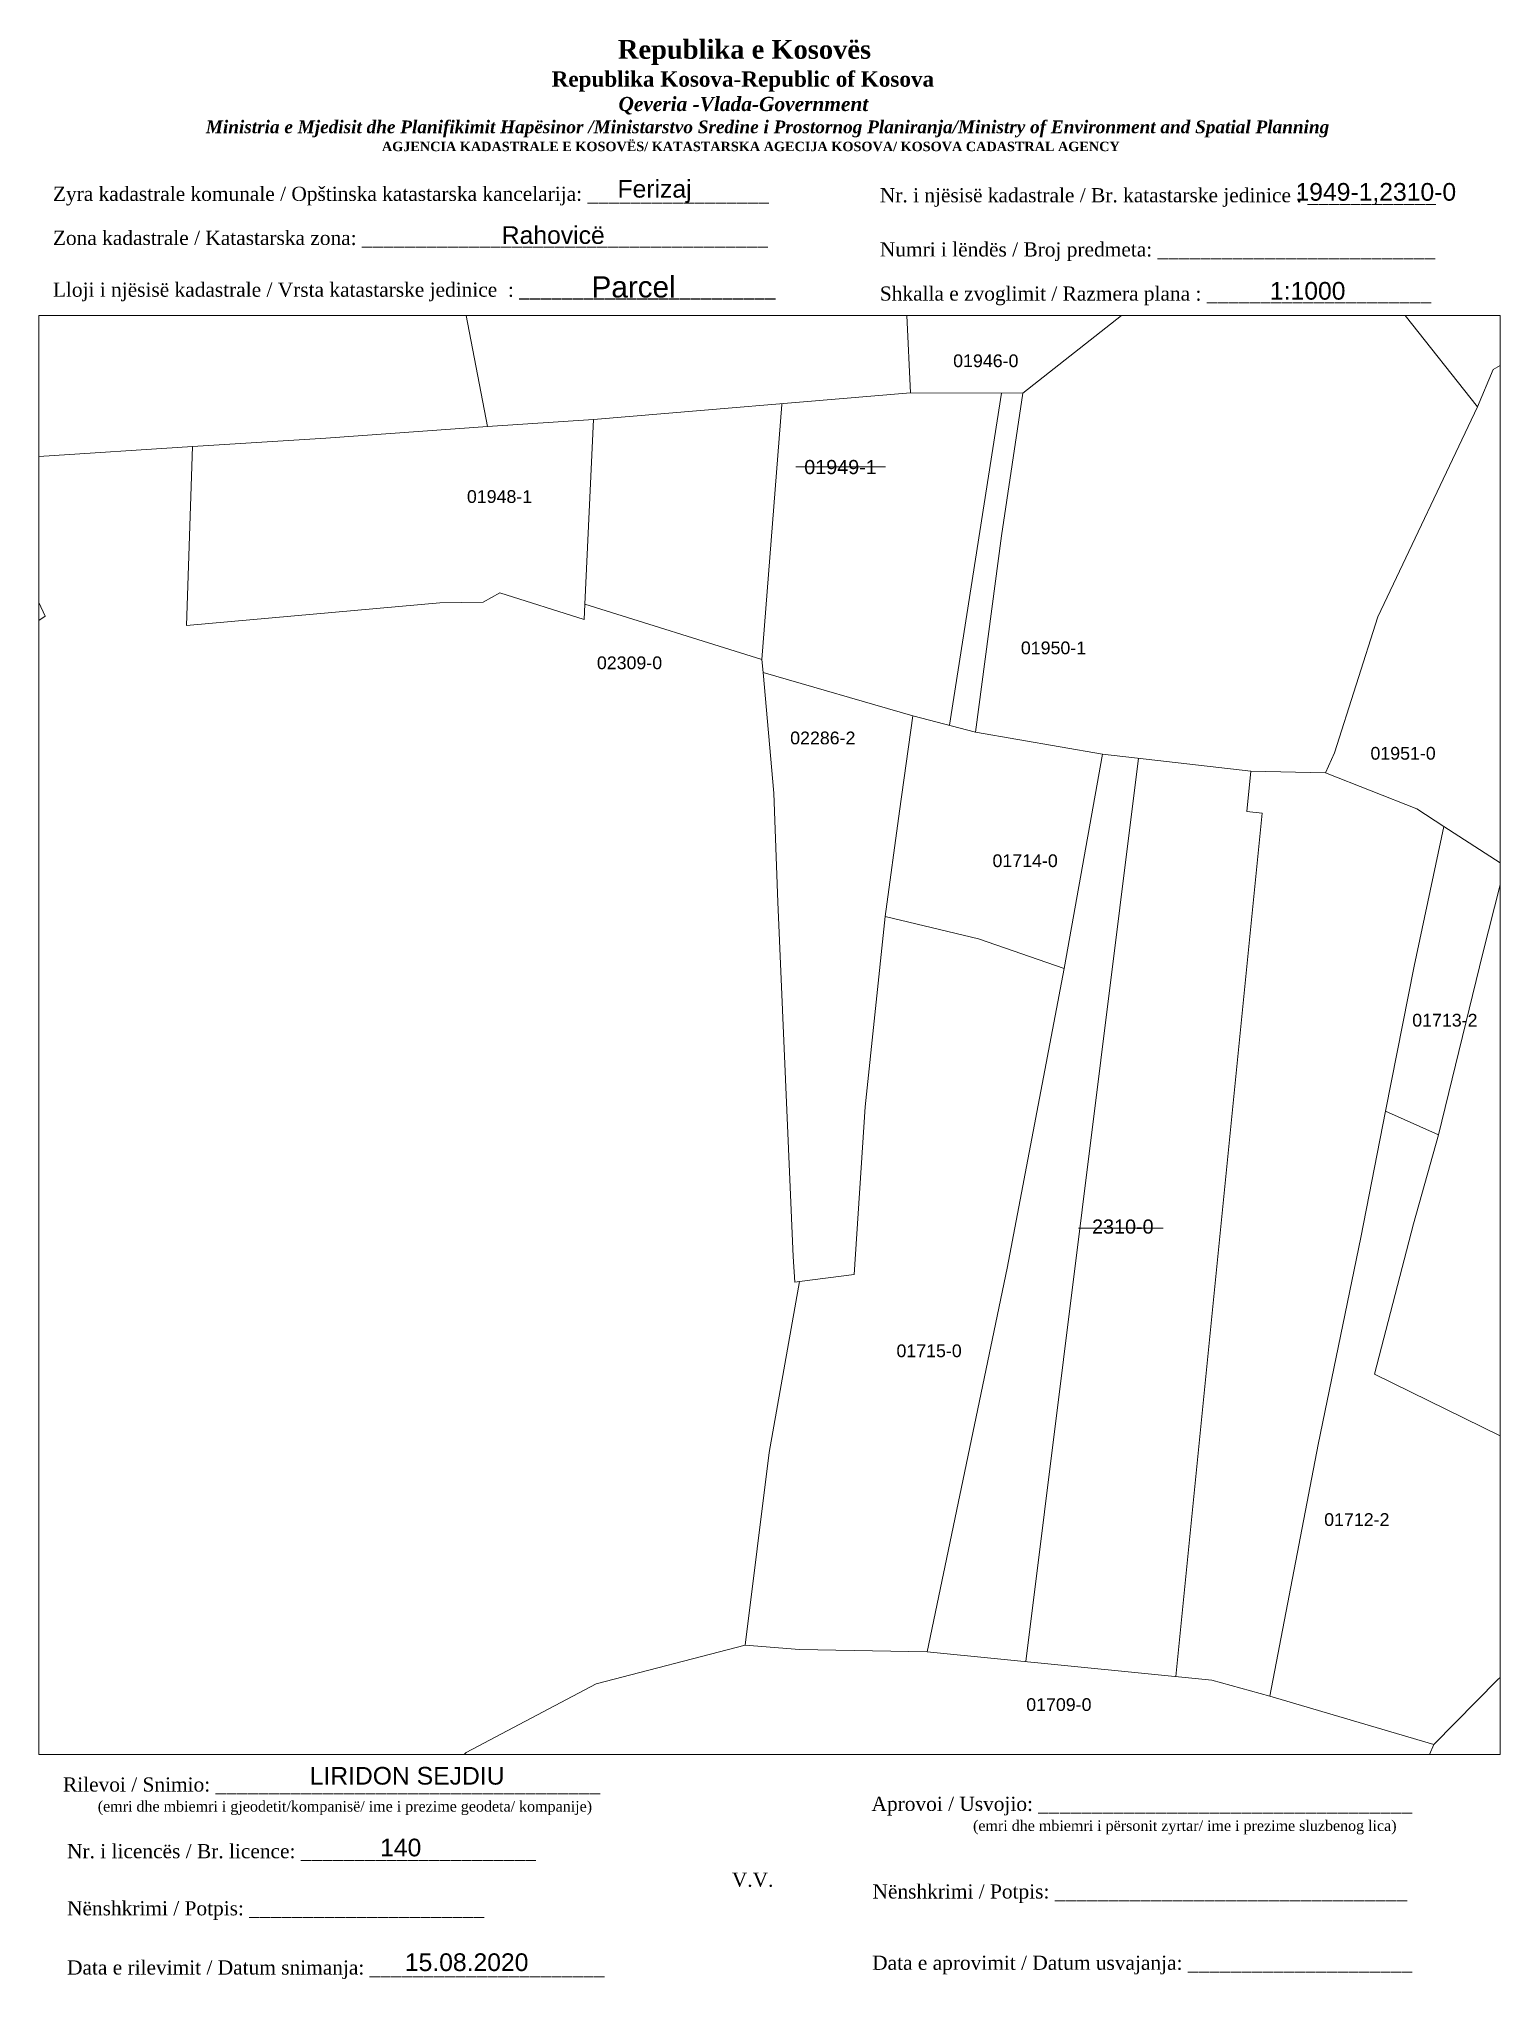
# Paper-space layout 'Manuali' of a CAD drawing. Header units: metres, sheet in millimetres. Extents: x 1 to 208, y 2 to 276.
# The model-space entities are those that its viewports show. They can reach past a viewport. Long polylines and large blocks are cut down to what shows.
import ezdxf

# ---------------------------------------------------------------- set-up
doc = ezdxf.new("R2010")
doc.units = ezdxf.units.M
doc.layers.get('0').update_dxf_attribs({"lineweight": 0})
for name, color, linetype, lineweight in [('Korniza e jashtme', 7, 'Continuous', 0), ('ndarjet v5', 1, 'Continuous', 0), ('Nr Parceles Baze', 7, 'Continuous', 0), ('Nr-Kojshi', 254, 'Continuous', 0), ('Parc-Baz', 7, 'Continuous', 0), ('Parc-Kojshi', 254, 'Continuous', 0), ('ParcReNet_12', 1, 'Continuous', 0)]:
    doc.layers.add(name, color=color, linetype=linetype, lineweight=lineweight)
doc.styles.get("Standard").update_dxf_attribs({"font": 'arial.ttf'})

msp = doc.modelspace()

# ---------------------------------------------------------------- linework, layer by layer
at = {"layer": 'ndarjet v5', "flags": 128}
for points in [[(7519017.41, 4698286.12), (7519010.1, 4698239.19)], [(7518986.35, 4698284.52), (7518983.55, 4698248.47)], [(7518986.36, 4698284.64), (7518986.35, 4698284.52)], [(7519036.79, 4698234.53), (7519020.86, 4698106.86)], [(7519042.09, 4698104.73), (7519054.31, 4698226.79), (7519052.11, 4698227.01), (7519052.68, 4698232.69)]]:
    msp.add_lwpolyline(points, dxfattribs=at)
at = {"layer": 'Parc-Baz', "flags": 128}
msp.add_lwpolyline([(7519013.77, 4698238.24), (7519004.91, 4698240.54), (7518983.72, 4698246.63), (7518983.55, 4698248.47), (7518958.52, 4698256.32), (7518959.74, 4698282.41), (7519004.54, 4698286.16), (7519020.44, 4698286.12), (7519017.41, 4698265.95), (7519013.77, 4698238.24)], dxfattribs=at)
msp.add_lwpolyline([(7519075.77, 4698205.15), (7519079.99, 4698224.9), (7519076.15, 4698227.38), (7519063.26, 4698232.45), (7519052.68, 4698232.69), (7519031.71, 4698235.12), (7519026.3, 4698204.81), (7519018.25, 4698162.48), (7519006.92, 4698108.25), (7519047.19, 4698104.22), (7519055.38, 4698101.95), (7519062.23, 4698137.55), (7519068.22, 4698166.79), (7519071.73, 4698184.63)], close=True, dxfattribs=at)
at = {"layer": 'Parc-Kojshi', "flags": 128}
for points in [[(7519002.81, 4698324.89), (7519043.86, 4698329.74), (7519064.07, 4698302.84), (7519041.63, 4698302.84), (7519020.44, 4698286.12), (7519004.54, 4698286.16), (7519002.81, 4698324.89)], [(7518938.73, 4698312.96), (7518952.88, 4698315.39), (7519002.81, 4698324.89), (7519004.54, 4698286.16), (7518959.74, 4698282.41), (7518944.74, 4698281.44), (7518938.73, 4698312.96)], [(7519084.76, 4698284.19), (7519070.65, 4698254.53), (7519064.5, 4698235.29), (7519063.26, 4698232.45), (7519052.68, 4698232.69), (7519031.71, 4698235.12), (7519013.77, 4698238.24), (7519017.41, 4698265.95), (7519020.44, 4698286.12), (7519041.63, 4698302.84), (7519064.07, 4698302.84), (7519069.81, 4698303.05), (7519084.76, 4698284.19)], [(7519086.97, 4698289.46), (7519093.93, 4698293.71), (7519129.77, 4698301.35), (7519135.36, 4698282.86), (7519144.56, 4698264.44), (7519167.91, 4698235.25), (7519190.11, 4698210.56), (7519169.87, 4698192.73), (7519146.33, 4698172.04), (7519102.12, 4698211.91), (7519088.64, 4698219.32), (7519079.99, 4698224.9), (7519076.15, 4698227.38), (7519063.26, 4698232.45), (7519064.5, 4698235.29), (7519070.65, 4698254.53), (7519084.76, 4698284.19), (7519086.97, 4698289.46)], [(7518870.18, 4698246.51), (7518882.2, 4698254.62), (7518872.08, 4698276.57)], [(7518880.2, 4698294.1), (7518880.66, 4698277.13), (7518903.04, 4698278.58), (7518902.2, 4698253.29), (7518938.03, 4698256.5), (7518944.12, 4698256.57), (7518946.48, 4698257.9), (7518958.42, 4698254.16), (7518958.52, 4698256.32), (7518983.55, 4698248.47), (7518983.72, 4698246.63), (7518985.26, 4698229.59), (7518985.79, 4698214.19), (7518987.95, 4698164.09), (7518988.21, 4698160.47), (7518988.85, 4698160.57), (7518984.59, 4698136.43), (7518981.17, 4698109.17), (7518960.14, 4698103.71), (7518941.74, 4698094), (7518925.36, 4698078.65)], [(7518944.74, 4698281.44), (7518959.74, 4698282.41), (7518958.52, 4698256.32), (7518958.42, 4698254.16), (7518946.48, 4698257.9), (7518944.12, 4698256.57), (7518938.03, 4698256.5), (7518902.2, 4698253.29), (7518903.04, 4698278.58), (7518921.89, 4698279.79), (7518944.74, 4698281.44)], [(7519000.97, 4698212.18), (7518998.14, 4698185.28), (7518996.6, 4698161.57), (7518988.85, 4698160.57), (7518988.21, 4698160.47), (7518987.95, 4698164.09), (7518985.79, 4698214.19), (7518985.26, 4698229.59), (7518983.72, 4698246.63), (7519004.91, 4698240.54), (7519003.01, 4698227.06), (7519000.97, 4698212.18)], [(7519026.3, 4698204.81), (7519014.16, 4698208.99), (7519000.97, 4698212.18), (7519003.01, 4698227.06), (7519004.91, 4698240.54), (7519013.77, 4698238.24), (7519031.71, 4698235.12), (7519026.3, 4698204.81)], [(7519071.73, 4698184.63), (7519075.77, 4698205.15), (7519079.99, 4698224.9), (7519088.64, 4698219.32), (7519085.51, 4698206.97), (7519079.22, 4698181.31), (7519071.73, 4698184.63)], [(7519006.92, 4698108.25), (7518988.85, 4698108.57), (7518981.17, 4698109.17), (7518984.59, 4698136.43), (7518988.85, 4698160.57), (7518996.6, 4698161.57), (7518998.14, 4698185.28), (7519000.97, 4698212.18), (7519014.16, 4698208.99), (7519026.3, 4698204.81), (7519018.25, 4698162.48), (7519006.92, 4698108.25)], [(7519055.38, 4698101.95), (7519062.23, 4698137.55), (7519068.22, 4698166.79), (7519071.73, 4698184.63), (7519079.22, 4698181.31), (7519075.69, 4698168.72), (7519070.18, 4698147.47), (7519100.37, 4698132.71), (7519120.23, 4698118.1), (7519097.7, 4698112.76), (7519087.61, 4698104.32), (7519078.57, 4698095.14), (7519055.38, 4698101.95)], [(7519078.57, 4698095.14), (7519073.8, 4698083.77), (7519010.48, 4698087.53), (7518979.95, 4698086.72), (7518925.36, 4698078.65), (7518941.74, 4698094), (7518960.14, 4698103.71), (7518981.17, 4698109.17), (7518988.85, 4698108.57), (7519006.92, 4698108.25), (7519047.19, 4698104.22), (7519055.38, 4698101.95), (7519078.57, 4698095.14)]]:
    msp.add_lwpolyline(points, dxfattribs=at)
at = {"layer": 'ParcReNet_12', "flags": 128}
for points in [[(7518988.34, 4698275.74), (7519001.03, 4698275.74)], [(7519028.3, 4698168.11), (7519040.3, 4698168.11)]]:
    msp.add_lwpolyline(points, dxfattribs=at)

# ---------------------------------------------------------------- texts
at = {"layer": 'Nr Parceles Baze', "char_height": 2, "attachment_point": 1}
for s, insert in [('01949-1', (7518989.54, 4698276.69)), ('2310-0', (7519030.24, 4698169.34))]:
    msp.add_mtext_dynamic_manual_height_columns(s, width=13.3979, gutter_width=1, heights=[0], dxfattribs=dict(at, insert=insert))
at = {"layer": 'Nr-Kojshi', "char_height": 1.8, "attachment_point": 1}
for s, insert in [('01946-0', (7519010.6, 4698291.61)), ('01948-1', (7518941.84, 4698272.42)), ('01950-1', (7519020.17, 4698251.03)), ('02309-0', (7518960.22, 4698248.92)), ('02286-2', (7518987.55, 4698238.3)), ('01951-0', (7519069.6, 4698236.13)), ('01714-0', (7519016.16, 4698220.95)), ('01713-2', (7519075.51, 4698198.41)), ('01715-0', (7519002.58, 4698151.68)), ('01712-2', (7519063.06, 4698127.83)), ('01709-0', (7519020.93, 4698101.68))]:
    msp.add_mtext_dynamic_manual_height_columns(s, width=13.3979, gutter_width=1, heights=[0], dxfattribs=dict(at, insert=insert))

psp = doc.layouts.new('Manuali')

# ---------------------------------------------------------------- texts
for s, insert, char_height, width, attachment_point in [('\\pi77.297;{\\fBook Antiqua|b1|i0|c0|p18;\\H1.333x;Republika e Kosovës\\fTimes New Roman|b1|i0|c0|p18;\\P\\pi67.927;\\fBook Antiqua|b1|i0|c0|p18;\\H0.8125x;Republika Kosova-Republic of Kosova\\fTimes New Roman|b1|i0|c0|p18;\\P\\pi77.378;\\fBook Antiqua|b1|i1|c0|p18;\\H0.9233x;Qeveria -Vlada-Government \\P\\pi13.032,l6,t23.033;\\fTimes New Roman|b1|i1|c0|p18;\\H0.9x;Ministria e Mjedisit dhe Planifikimit Hapësinor /Ministarstvo Sredine i Prostornog Planiranja/Ministry of Environment and Spatial Planning\\P\\pi43.931,l0,tz;\\fBook Antiqua|b1|i0|c0|p18;\\H0.7406x;AGJENCIA KADASTRALE E KOSOVËS/ KATASTARSKA AGECIJA KOSOVA/ KOSOVA CADASTRAL AGENCY}', (5.57, 275.89), 2, 191.8237, 1), ('{\\fTimes New Roman|b0|i0|c0|p18;Zyra kadastrale komunale / Opštinska katastarska kancelarija: _________________}', (2.98, 255.14), 2, 100.6873, 1), ('Ferizaj', (88.05, 254.47), 2.5, 9.9735, 5), ('{\\fTimes New Roman|b0|i0|c0|p18;Nr. i njësisë kadastrale / Br. katastarske jedinice : ____________}', (119.91, 254.94), 2, 79.9484, 1), ('1949-1,2310-0', (190.04, 254.18), 2.5, 9.6047, 5), ('Rahovicë', (73.73, 248.29), 2.5, 41.1507, 5), ('{\\fTimes New Roman|b0|i0|c0|p18;Zona kadastrale / Katastarska zona: ______________________________________}', (2.98, 248.91), 2, 100.6873, 1), ('{\\fTimes New Roman|b0|i0|c0|p18;Numri i lëndës / Broj predmeta: __________________________}', (119.91, 247.28), 2, 79.9484, 1), ('{\\fTimes New Roman|b0|i0|c0|p18;Lloji i njësisë kadastrale / Vrsta katastarske jedinice  : ________________________}', (2.98, 241.59), 2, 100.6873, 1), ('{\\fArial|b0|i0|c0|p34;Parcel}', (85.09, 240.96), 3, 11.2939, 5), ('1:1000', (180.41, 240.41), 2.5, 10.1784, 5), ('{\\fTimes New Roman|b0|i0|c0|p18;Shkalla e zvoglimit / Razmera plana : _____________________}', (119.91, 241.04), 2, 79.9484, 1), ('{\\fTimes New Roman|b0|i0|c0|p18;Rilevoi / Snimio: ____________________________________\\P     \\H0.75x;(emri dhe mbiemri i gjeodetit/kompanisë/ ime i prezime geodeta/ kompanije)}', (42.38, 27.65), 2, 74.7958, 5), ('LIRIDON SEJDIU', (53.06, 30.53), 2.5, 27.1816, 5), ('{\\fTimes New Roman|b0|i0|c0|p18; Aprovoi / Usvojio: ___________________________________\\P                    \\H0.75x;(emri dhe mbiemri i përsonit zyrtar/ ime i prezime sluzbenog lica)}', (117.98, 27.58), 2, 83.344, 1), ('{\\fTimes New Roman|b0|i0|c0|p18;Nr. i licencës / Br. licence: ______________________\\P                                }', (4.98, 20.89), 2, 83.344, 1), ('140', (52.16, 20.39), 2.5, 5.3971, 5), ('{\\fTimes New Roman|b0|i0|c0|p18;V.V.                                 }', (101.92, 15.84), 2, 5.7076, 5), ('{\\fTimes New Roman|b0|i0|c0|p18; Nënshkrimi / Potpis: _________________________________}', (118.12, 15.2), 2, 83.344, 1), ('{\\fTimes New Roman|b0|i0|c0|p18;Nënshkrimi / Potpis: ______________________\\P                                 }', (4.98, 12.82), 2, 83.344, 1), ('{\\fTimes New Roman|b0|i0|c0|p18;Data e rilevimit / Datum snimanja: ______________________\\P                                 }', (4.98, 4.45), 2, 83.344, 1), ('15.08.2020', (61.48, 4.18), 2.5, 21.186, 5), ('{\\fTimes New Roman|b0|i0|c0|p18; Data e aprovimit / Datum usvajanja: _____________________}', (118.07, 5.12), 2, 83.344, 1)]:
    psp.add_mtext(s, dxfattribs=dict(insert=insert, char_height=char_height, width=width, attachment_point=attachment_point))

# ---------------------------------------------------------------- viewports
at = {"layer": 'Korniza e jashtme', "view_target_point": (370776.43, 310629.57)}
psp.add_viewport(center=(104.31, 135.25), size=(206.65, 203.4046), view_center_point=(7148208.2, 4387565.85), view_height=203.4046, dxfattribs=at)

doc.saveas('drawing.dxf')
